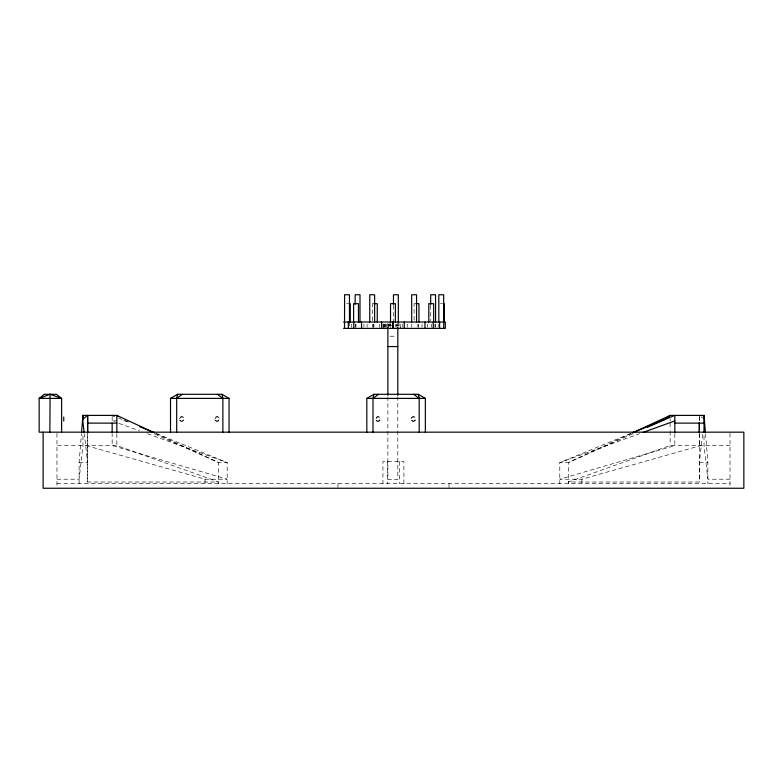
<?xml version="1.0" encoding="UTF-8"?>
<svg xmlns="http://www.w3.org/2000/svg" width="783" height="783" viewBox="0 0 783 783"><rect width="100%" height="100%" fill="white"/><g stroke="black" fill="none" stroke-linecap="round" stroke-linejoin="round"><path stroke-width="0.59" stroke-dasharray="3.92 2.94" d="M87.637 433.547L87.627 482.015L218.643 482.015L116.843 445.556L56.963 445.556M87.627 482.015L87.647 433.753M79.093 483.63L79.093 462.596L81.452 433.782M730.01 445.556L670.131 445.556L568.321 482.015L699.346 482.015L699.346 462.596L702.674 433.782M631.401 433.351L568.321 462.596L559.786 462.596L559.786 483.63M632.86 433.782L568.321 462.596L568.321 483.63M630.384 433.625L559.786 462.596L639.515 433.704M674.819 433.753L674.819 445.556L559.786 479.206L581.916 479.206L700.814 445.556M346.526 303.687L347.769 303.687M373.051 303.687L372.395 303.687L372.395 320.795M415.235 303.687L414.09 303.687L414.09 320.795M440.467 303.687L442.454 303.687M388.466 325.18L400.416 325.18L400.416 328.38M390.091 336.23L396.707 336.23M116.843 420.911L112.155 420.911L114.435 421.743M79.093 462.596L87.627 462.596L84.3 433.782M699.346 462.596L707.881 462.596L707.881 483.63M56.963 479.206L79.093 479.206L82.959 445.556L82.959 433.753M86.159 445.556L205.048 479.206L227.178 479.206L112.155 445.556L112.155 433.753M730.01 479.206L707.881 479.206L704.015 445.556L704.015 433.753M56.963 483.63L730.01 483.63M118.987 423.388L139.491 430.816M147.458 433.704L227.178 462.596L227.178 483.63M118.615 418.044L121.845 419.375M128.569 422.125L122.97 419.835L128.529 422.35M156.59 433.625L227.178 462.596L218.643 462.596L154.114 433.782M155.572 433.351L218.643 462.596L218.643 483.63M701 416.722L702.664 418.044M705.522 433.782L707.881 462.596M699.327 416.605L699.327 421.44M699.336 433.547L699.346 482.015M373.726 324.142L373.736 327.323M730.01 433.361L730.01 488.249M699.327 416.497L699.327 422.017M699.327 433.753L699.327 445.556M670.131 418.709L670.131 420.911M670.131 423.123L670.131 430.21M670.131 431.384L670.131 445.556M581.916 479.206L581.916 483.63M449.011 483.63L449.011 488.249M438.196 324.142L438.196 327.323M435.162 324.142L435.162 327.323M435.094 324.142L435.094 327.323M431.511 324.142L431.511 327.323M430.689 305.419L430.689 320.834M427.352 324.142L427.352 327.323M422.027 324.142L422.027 327.323M418.602 324.142L418.602 327.323M417.936 324.142L417.936 327.323M411.819 324.142L411.819 327.323M407.238 324.142L407.238 327.323M403.911 483.63L403.911 461.539L382.936 461.539L382.936 483.63M402.775 324.142L402.775 327.323M400.182 324.142L400.182 327.323M399.496 461.539L399.496 483.63M398.86 322.019L398.86 325.18M397.813 322.204L397.911 326.257M397.813 396.511L397.813 479.372L387.879 479.372L387.879 396.511M396.854 324.142L396.854 326.257M395.963 324.142L395.963 327.323M393.457 305.419L393.457 320.834M390.228 324.142L390.228 327.323M390.032 322.019L390.032 325.18M389.22 324.142L389.22 326.257M388.378 324.142L388.466 328.38M388.055 324.142L388.055 326.257M387.879 323.428L387.879 325.865M387.35 461.539L387.35 483.63M386.548 324.142L386.548 327.323M385.451 324.142L385.451 327.323M384.923 324.142L384.923 327.323M384.6 324.142L384.6 327.323M383.523 324.142L383.523 328.38M383.063 324.142L383.083 327.323M379.598 324.142L379.598 327.323M373.873 324.142L373.873 327.323M372.61 324.142L372.61 327.323M367.08 324.142L367.08 327.323M363.909 324.142L363.909 327.323M355.922 324.142L355.922 327.323M355.609 324.142L355.609 327.323M351.44 324.142L351.44 327.323M349.58 322.019L349.58 327.323M337.962 483.63L337.962 488.249M205.048 479.206L205.048 483.63M116.843 433.753L116.843 445.556M112.155 416.497L112.155 423.123M56.963 433.361L56.963 488.249M215.394 420.686A2.388 2.388 0 0 0 219.387 419.61A2.388 2.388 0 0 0 216.46 416.693A2.388 2.388 0 0 0 215.394 420.686M215.668 420.412A2.006 2.006 0 0 0 219.015 419.512A2.006 2.006 0 0 0 216.558 417.065A2.006 2.006 0 0 0 215.668 420.412M180.315 420.412A2.006 2.006 0 0 0 183.672 419.512A2.006 2.006 0 0 0 181.216 417.065A2.006 2.006 0 0 0 180.315 420.412M180.051 420.686A2.388 2.388 0 0 0 184.034 419.61A2.388 2.388 0 0 0 181.118 416.693A2.388 2.388 0 0 0 180.051 420.686M412.191 421.058A2.388 2.388 0 0 0 415.773 418.993A2.388 2.388 0 0 0 412.191 416.928A2.388 2.388 0 0 0 412.191 421.058M411.966 420.412A2.006 2.006 0 0 0 415.323 419.512A2.006 2.006 0 0 0 412.866 417.065A2.006 2.006 0 0 0 411.966 420.412M376.623 420.412A2.006 2.006 0 0 0 379.97 419.512A2.006 2.006 0 0 0 377.523 417.065A2.006 2.006 0 0 0 376.623 420.412M376.848 421.058A2.388 2.388 0 0 0 380.421 418.993A2.388 2.388 0 0 0 376.848 416.928A2.388 2.388 0 0 0 376.848 421.058"/><path stroke-width="1.17" d="M87.637 432.333L87.647 415.391L82.636 419.375L84.163 432.578M61.622 432.167L61.622 398.41L50.092 394.299L49.848 432.167M81.549 432.578L82.959 415.391L116.843 415.391L154.466 432.833M176.694 432.167L176.694 398.41L177.545 394.299L222.029 394.299L229.057 398.41L229.057 432.167M373.002 432.167L373.002 398.41L373.853 394.299L418.337 394.299L425.355 398.41L425.355 432.167M705.414 432.578L704.015 415.391L670.131 415.391L665.119 419.375L647.326 427.322M176.694 398.41L182.233 394.299M373.002 398.41L378.541 394.299M170.518 432.167L170.518 398.41L177.545 394.299M366.826 432.167L366.826 398.41L373.853 394.299M632.507 432.833L670.131 415.391M632.625 432.705L674.819 415.391L674.819 432.568M50.092 394.299L39.15 398.41L39.15 432.167L743.85 432.167L743.85 488.249L43.124 488.249L43.124 432.167M642.931 432.47L674.819 420.911M348.964 303.687L350.255 303.687L350.255 322.019M373.667 303.687L377.259 303.687L377.259 322.019M415.959 303.687L418.954 303.687L418.954 322.019M443.521 303.687L444.196 303.687L444.196 322.019M343.571 322.019L445.321 322.019L445.321 328.38L343.571 328.38M387.879 346.556L397.813 346.556M170.518 398.41L229.057 398.41M366.826 398.41L425.355 398.41M87.647 423.123L116.843 423.123M674.819 423.123L704.015 423.123M112.155 415.391L114.308 416.272M139.775 426.725L154.349 432.705M413.639 394.299L419.189 398.41L419.189 432.167M217.341 394.299L222.881 398.41L222.881 432.167M118.507 416.722L116.843 415.391L116.843 432.568M418.337 394.299L419.189 398.41M222.029 394.299L222.881 398.41M392.86 322.019L392.929 328.38L392.929 322.019M699.327 422.654L699.336 432.333M704.015 415.391L704.015 432.568M699.327 423.123L699.327 432.568M443.707 328.38L443.687 294.751L438.813 294.751L438.813 322.019M439.625 322.019L439.625 328.38M435.554 322.019L435.554 294.751L430.689 294.751L430.689 304.235M433.655 322.019L433.655 303.687L428.79 303.687L428.79 322.019M433.273 322.019L433.273 328.38M424.983 322.019L424.983 328.38M416.546 322.019L416.546 294.751L411.682 294.751L411.682 322.019M404.292 322.019L404.292 328.38M398.322 322.019L398.322 294.751L393.457 294.751L393.457 304.235M397.813 327.079L397.813 395.298M395.386 322.019L395.386 303.687L390.521 303.687L390.521 322.019M387.879 327.079L387.879 395.298M381.644 322.019L381.644 328.38M374.626 322.019L374.626 294.751L369.752 294.751L369.752 322.019M361.54 322.019L361.54 328.38M360.004 322.019L360.004 294.751L355.139 294.751L355.139 304.235M358.477 322.019L358.477 303.687L353.603 303.687L353.603 322.019M353.769 322.019L353.769 328.38M349.453 322.019L349.453 294.751L344.589 294.751L344.51 328.38M348.327 322.019L348.327 328.38M112.155 423.123L112.155 432.568M87.647 415.391L87.647 432.568M82.959 415.391L82.959 419.805M63.746 416.996L63.746 421M44.328 394.299L39.15 398.41L61.622 398.41L56.454 394.299L44.328 394.299"/></g></svg>
